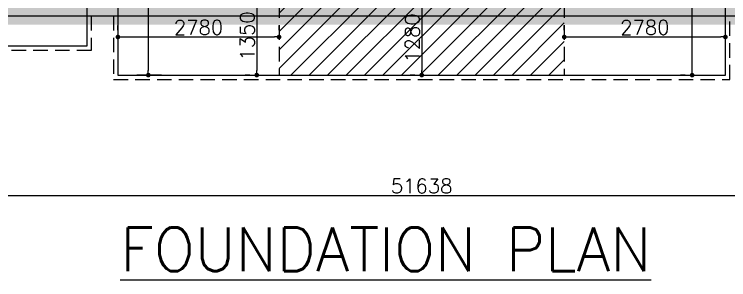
# Model space of a CAD drawing. Extents: x -200722 to 834823, y -494970 to 88783.
# Drawn here: x 436615 to 448940, y -12131 to -7555 of the extents above; entities that cross this region are included whole.
import ezdxf

# ---------------------------------------------------------------- set-up
doc = ezdxf.new("R2010")
doc.units = 0
doc.header["$LTSCALE"] = 100
doc.header["$MEASUREMENT"] = 0
doc.header["$PDMODE"] = 34
doc.linetypes.add('HIDDEN', pattern=[0.375, 0.25, -0.125])
doc.layers.get('0').update_dxf_attribs({"linetype": 'CONTINUOUS'})
doc.layers.get('DEFPOINTS').update_dxf_attribs({"linetype": 'CONTINUOUS'})
for name, color, linetype in [('BEAM', 4, 'CONTINUOUS'), ('F_EXEC', 3, 'HIDDEN'), ('F_FTG1', 11, 'CONTINUOUS'), ('TEXT', 2, 'CONTINUOUS')]:
    doc.layers.add(name, color=color, linetype=linetype)
doc.layers.add('HATCH', color=252, linetype='CONTINUOUS', lineweight=30)
doc.styles.add('ROMANS', font='romans.shx')
doc.styles.get("Standard").update_dxf_attribs({"font": 'simplex.shx'})
doc.dimstyles.new('STANDARD$0', dxfattribs={"dimtxt": 2.5, "dimasz": 2.5, "dimexe": 2, "dimexo": 0.7, "dimgap": 0.9, "dimtad": 1, "dimdec": 0, "dimdsep": 46, "dimtxsty": 'ROMANS', "dimcen": 0.09, "dimclrd": 4, "dimclre": 4, "dimclrt": 3, "dimadec": 0, "dimazin": 0, "dimtfac": 1, "dimtdec": 0, "dimtmove": 0, "dimatfit": 3, "dimfxl": 1, "dimtolj": 1, "dimtzin": 0, "dimarcsym": 0})

# ---------------------------------------------------------------- blocks, each defined once
blk = doc.blocks.new('DOT')
at = {"color": 0, "linetype": 'ByBlock'}
blk.add_line((-0.5, 0), (-1, 0), dxfattribs=at)
at = {"color": 0, "linetype": 'ByBlock', "const_width": 0.5}
blk.add_lwpolyline([(-0.25, 0, 1), (0.25, 0, 1)], format="xyb", close=True, dxfattribs=at)
blk = doc.blocks.new('*D2246')
at = {"layer": 'BEAM', "color": 0, "lineweight": -2, "transparency": 16777216}
for p, q in [((440678, -7253), (440598, -7253)), ((440798, -7333), (440798, -8523)), ((440678, -8603), (440598, -8603))]:
    blk.add_line(p, q, dxfattribs=at)
at = {"layer": 'DEFPOINTS', "color": 0, "lineweight": -3, "transparency": 16777216}
for p in [(440798, -7253, 7447), (440798, -8603, 7447), (440798, -8603)]:
    blk.add_point(p, dxfattribs=at)
at = {"layer": 'BEAM', "color": 0, "lineweight": -2, "transparency": 16777216, "xscale": 80, "yscale": 80, "zscale": 80}
for p, rotation in [((440798, -7253), 90), ((440798, -8603), 270)]:
    blk.add_blockref('DOT', p, dxfattribs=dict(at, rotation=rotation))
at = {"layer": 'BEAM', "color": 0, "transparency": 16777216, "insert": (440634, -7928), "char_height": 248, "attachment_point": 5, "rotation": 90}
blk.add_mtext('\\A1;1350', dxfattribs=at)
blk = doc.blocks.new('_DOT')
at = {"color": 0, "linetype": 'ByBlock'}
blk.add_line((-0.5, 0), (-1, 0), dxfattribs=at)
at = {"color": 0, "linetype": 'ByBlock', "const_width": 0.5}
blk.add_lwpolyline([(-0.25, 0, 1), (0.25, 0, 1)], format="xyb", close=True, dxfattribs=at)
blk = doc.blocks.new('*D2251')
at = {"layer": 'BEAM', "color": 0, "lineweight": -2, "transparency": 16777216}
for p, q in [((439153, -1613), (438727, -1613)), ((438927, -1693), (438927, -8523)), ((439153, -8603), (438727, -8603))]:
    blk.add_line(p, q, dxfattribs=at)
at = {"layer": 'DEFPOINTS', "color": 0, "lineweight": -3, "transparency": 16777216}
for p in [(439273, -1613, 7447), (438927, -8603), (439273, -8603, 7447)]:
    blk.add_point(p, dxfattribs=at)
at = {"layer": 'BEAM', "color": 0, "lineweight": -2, "transparency": 16777216, "xscale": 80, "yscale": 80, "zscale": 80}
for p, rotation in [((438927, -1613), 90), ((438927, -8603), 270)]:
    blk.add_blockref('DOT', p, dxfattribs=dict(at, rotation=rotation))
at = {"layer": 'BEAM', "color": 0, "transparency": 16777216, "insert": (438763, -5108), "char_height": 248, "attachment_point": 5, "rotation": 90}
blk.add_mtext('\\A1;6990', dxfattribs=at)
blk = doc.blocks.new('*D2252')
at = {"layer": 'BEAM', "color": 0, "lineweight": -2, "transparency": 16777216}
for p, q in [((448189, -398), (448109, -398)), ((448309, -8523), (448309, -478)), ((448189, -8603), (448109, -8603))]:
    blk.add_line(p, q, dxfattribs=at)
at = {"layer": 'DEFPOINTS', "color": 0, "lineweight": -3, "transparency": 16777216}
for p in [(448309, -398, 7447), (448309, -398), (448309, -8603, 7447)]:
    blk.add_point(p, dxfattribs=at)
at = {"layer": 'BEAM', "color": 0, "lineweight": -2, "transparency": 16777216, "xscale": 80, "yscale": 80, "zscale": 80}
for p, rotation in [((448309, -398), 90), ((448309, -8603), 270)]:
    blk.add_blockref('DOT', p, dxfattribs=dict(at, rotation=rotation))
at = {"layer": 'BEAM', "color": 0, "transparency": 16777216, "insert": (448145, -4501), "char_height": 248, "attachment_point": 5, "rotation": 90}
blk.add_mtext('\\A1;8205', dxfattribs=at)
blk = doc.blocks.new('*D2487')
at = {"layer": 'BEAM', "color": 0, "lineweight": -2, "transparency": 16777216}
for p, q in [((446103, -7826), (446103, -7746)), ((448883, -7826), (448883, -7746)), ((446183, -7946), (448803, -7946))]:
    blk.add_line(p, q, dxfattribs=at)
at = {"layer": 'DEFPOINTS', "color": 0, "lineweight": -3, "transparency": 16777216}
for p in [(446103, -7946, 7447), (448883, -7946, 7447), (448883, -7946)]:
    blk.add_point(p, dxfattribs=at)
at = {"layer": 'BEAM', "color": 0, "lineweight": -2, "transparency": 16777216, "xscale": 80, "yscale": 80, "zscale": 80, "rotation": 180}
blk.add_blockref('DOT', (446103, -7946), dxfattribs=at)
at = {"layer": 'BEAM', "color": 0, "lineweight": -2, "transparency": 16777216, "xscale": 80, "yscale": 80, "zscale": 80}
blk.add_blockref('DOT', (448883, -7946), dxfattribs=at)
at = {"layer": 'BEAM', "color": 0, "transparency": 16777216, "insert": (447493, -7782), "char_height": 248, "attachment_point": 5}
blk.add_mtext('\\A1;2780', dxfattribs=at)
blk = doc.blocks.new('*D2488')
at = {"layer": 'BEAM', "color": 0, "lineweight": -2, "transparency": 16777216}
for p, q in [((438403, -7826), (438403, -7746)), ((441183, -7826), (441183, -7746)), ((438483, -7946), (441103, -7946))]:
    blk.add_line(p, q, dxfattribs=at)
at = {"layer": 'DEFPOINTS', "color": 0, "lineweight": -3, "transparency": 16777216}
for p in [(438403, -7946, 7447), (441183, -7946, 7447), (441183, -7946)]:
    blk.add_point(p, dxfattribs=at)
at = {"layer": 'BEAM', "color": 0, "lineweight": -2, "transparency": 16777216, "xscale": 80, "yscale": 80, "zscale": 80, "rotation": 180}
blk.add_blockref('DOT', (438403, -7946), dxfattribs=at)
at = {"layer": 'BEAM', "color": 0, "lineweight": -2, "transparency": 16777216, "xscale": 80, "yscale": 80, "zscale": 80}
blk.add_blockref('DOT', (441183, -7946), dxfattribs=at)
at = {"layer": 'BEAM', "color": 0, "transparency": 16777216, "insert": (439793, -7782), "char_height": 248, "attachment_point": 5}
blk.add_mtext('\\A1;2780', dxfattribs=at)
blk = doc.blocks.new('*D2752')
at = {"layer": 'BEAM', "color": 0, "lineweight": -2, "transparency": 16777216}
for p, q in [((443524, -7323), (443444, -7323)), ((443644, -7403), (443644, -8523)), ((443524, -8603), (443444, -8603))]:
    blk.add_line(p, q, dxfattribs=at)
at = {"layer": 'DEFPOINTS', "color": 0, "lineweight": -3, "transparency": 16777216}
for p in [(443644, -7323, 7447), (443644, -8603, 7447), (443644, -8603)]:
    blk.add_point(p, dxfattribs=at)
at = {"layer": 'BEAM', "color": 0, "lineweight": -2, "transparency": 16777216, "xscale": 80, "yscale": 80, "zscale": 80}
for p, rotation in [((443644, -7323), 90), ((443644, -8603), 270)]:
    blk.add_blockref('DOT', p, dxfattribs=dict(at, rotation=rotation))
at = {"layer": 'BEAM', "color": 0, "transparency": 16777216, "insert": (443480, -7963), "char_height": 248, "attachment_point": 5, "rotation": 90}
blk.add_mtext('\\A1;1280', dxfattribs=at)
blk = doc.blocks.new('*D2913')
at = {"layer": 'BEAM', "color": 0, "lineweight": -2, "transparency": 16777216}
for p, q in [((417824, -7703), (417824, -10877)), ((469462, -7703), (469462, -10877)), ((417904, -10677), (469382, -10677))]:
    blk.add_line(p, q, dxfattribs=at)
at = {"layer": 'DEFPOINTS', "color": 0, "lineweight": -3, "transparency": 16777216}
for p in [(417824, -7583, 7447), (469462, -7583, 7447), (469462, -10677)]:
    blk.add_point(p, dxfattribs=at)
at = {"layer": 'BEAM', "color": 0, "lineweight": -2, "transparency": 16777216, "xscale": 80, "yscale": 80, "zscale": 80, "rotation": 180}
blk.add_blockref('DOT', (417824, -10677), dxfattribs=at)
at = {"layer": 'BEAM', "color": 0, "lineweight": -2, "transparency": 16777216, "xscale": 80, "yscale": 80, "zscale": 80}
blk.add_blockref('DOT', (469462, -10677), dxfattribs=at)
at = {"layer": 'BEAM', "color": 0, "transparency": 16777216, "insert": (443643, -10513), "char_height": 248, "attachment_point": 5}
blk.add_mtext('\\A1;51638', dxfattribs=at)

msp = doc.modelspace()

# ---------------------------------------------------------------- hatches: boundary and pattern name
at = {"layer": 'HATCH', "lineweight": -3, "ltscale": 0.4, "true_color": 0x000000}
h = msp.add_hatch(dxfattribs=at)
h.set_pattern_fill('ANSI31', color=18, scale=1800, style=0)
h.set_pattern_definition([(45, (191292.92, 0), (-159.09903, 159.09903), [])])
h.paths.add_polyline_path([(441182.5, -2493.1), (446102.5, -2493.1), (446102.5, -8603.1), (441182.5, -8603.1)])

# ---------------------------------------------------------------- linework, layer by layer
at = {"color": 1, "lineweight": -3, "ltscale": 0.4}
msp.add_line((417823.5, -7583.1), (469461.5, -7583.1, 7364.1), dxfattribs=at)
at = {"color": 7, "lineweight": -3, "ltscale": 0.4, "const_width": 300}
msp.add_lwpolyline([(417823.5, 24144.4), (469461.5, 24143.9), (469461.5, -7583.1), (417823.5, -7583.1), (417823.8, 24144.4)], dxfattribs=at)
at = {"layer": 'F_EXEC', "color": 18, "ltscale": 10, "true_color": 0x000000}
msp.add_line((437942.5, -7583.1, 7446.6), (438327.5, -7583.1, 7446.6), dxfattribs=at)
at = {"layer": 'F_EXEC', "color": 18, "ltscale": 10, "true_color": 0x000000, "elevation": 7446.6}
for points in [[(437942.5, -7583.1), (437942.5, -8178.1), (434742.5, -8178.1), (434742.5, -7583.1)], [(438327.5, -7583.1), (438327.5, -8678.1), (448957.5, -8678.1), (448957.5, -7583.1)]]:
    msp.add_lwpolyline(points, dxfattribs=at)
at = {"layer": 'F_FTG1', "color": 18, "linetype": 'HIDDEN', "ltscale": 10, "true_color": 0x000000}
for p, q in [((441182.5, -2493.1, 7446.6), (441182.5, -8603.1, 7446.6)), ((446102.5, -2493.1, 7446.6), (446102.5, -8603.1, 7446.6))]:
    msp.add_line(p, q, dxfattribs=at)
at = {"layer": 'F_FTG1', "color": 18, "ltscale": 0.4, "true_color": 0x000000, "elevation": 7446.6}
msp.add_lwpolyline([(448882.5, -8603.1), (448882.5, -398.1), (446102.5, -398.1), (446102.5, -2493.1), (441182.5, -2493.1), (441182.5, -398.1), (438402.5, -398.1), (438402.5, -8603.1), (448882.5, -8603.1)], dxfattribs=at)
msp.add_lwpolyline([(437867.5, -8103.1), (434817.5, -8103.1), (434817.5, -4403.1), (437867.5, -4403.1)], close=True, dxfattribs=at)

# ---------------------------------------------------------------- texts
at = {"layer": 'TEXT', "color": 18, "true_color": 0x000000}
msp.add_text('%%UFOUNDATION PLAN', height=750, dxfattribs=at).set_placement((438442.5, -11980.6))

# ---------------------------------------------------------------- dimensions: what is measured, and where the dimension line sits
at = {"layer": 'BEAM', "color": 18, "true_color": 0x000000}
for base, p1, p2, picture, middle in [((448309.4, -398.1), (448309.4, -8603.1, 7446.6), (448309.4, -398.1, 7446.6), '*D2252', (448145.4, -4500.6)), ((438926.9, -8603.1), (439273.4, -1613.1, 7446.6), (439273.4, -8603.1, 7446.6), '*D2251', (438762.9, -5108.1)), ((440797.9, -8603.1), (440797.9, -7253.1, 7446.6), (440797.9, -8603.1, 7446.6), '*D2246', (440633.9, -7928.1)), ((443644, -8603.1), (443644, -7323.1, 7446.6), (443644, -8603.1, 7446.6), '*D2752', (443480, -7963.1))]:
    dim = msp.add_linear_dim(base=base, p1=p1, p2=p2, angle=90, dimstyle='STANDARD$0', override={"dimscale": 8, "dimtxt": 31, "dimasz": 10, "dimexe": 25, "dimexo": 15, "dimgap": 5, "dimzin": 3, "dimtxsty": 'Standard', "dimblk": 'DOT', "dimcen": 3, "dimdle": 1, "dimclrd": 0, "dimclre": 0, "dimclrt": 0, "dimtmove": 2, "dimldrblk": 'DOT', "dimtzin": 3}, dxfattribs=at)
    dim.commit()
    dim.dimension.update_dxf_attribs({"geometry": picture, "text_midpoint": middle})
for base, p1, p2, picture, middle in [((469461.5, -10677.4), (417823.5, -7583.1, 7446.6), (469461.5, -7583.1, 7446.6), '*D2913', (443642.5, -10513.4)), ((441182.5, -7945.9), (438402.5, -7945.9, 7446.6), (441182.5, -7945.9, 7446.6), '*D2488', (439792.5, -7781.9)), ((448882.5, -7945.9), (446102.5, -7945.9, 7446.6), (448882.5, -7945.9, 7446.6), '*D2487', (447492.5, -7781.9))]:
    dim = msp.add_linear_dim(base=base, p1=p1, p2=p2, dimstyle='STANDARD$0', override={"dimscale": 8, "dimtxt": 31, "dimasz": 10, "dimexe": 25, "dimexo": 15, "dimgap": 5, "dimzin": 3, "dimtxsty": 'Standard', "dimblk": 'DOT', "dimcen": 3, "dimdle": 1, "dimclrd": 0, "dimclre": 0, "dimclrt": 0, "dimtmove": 2, "dimldrblk": 'DOT', "dimtzin": 3}, dxfattribs=at)
    dim.commit()
    dim.dimension.update_dxf_attribs({"geometry": picture, "text_midpoint": middle})

doc.saveas('drawing.dxf')
